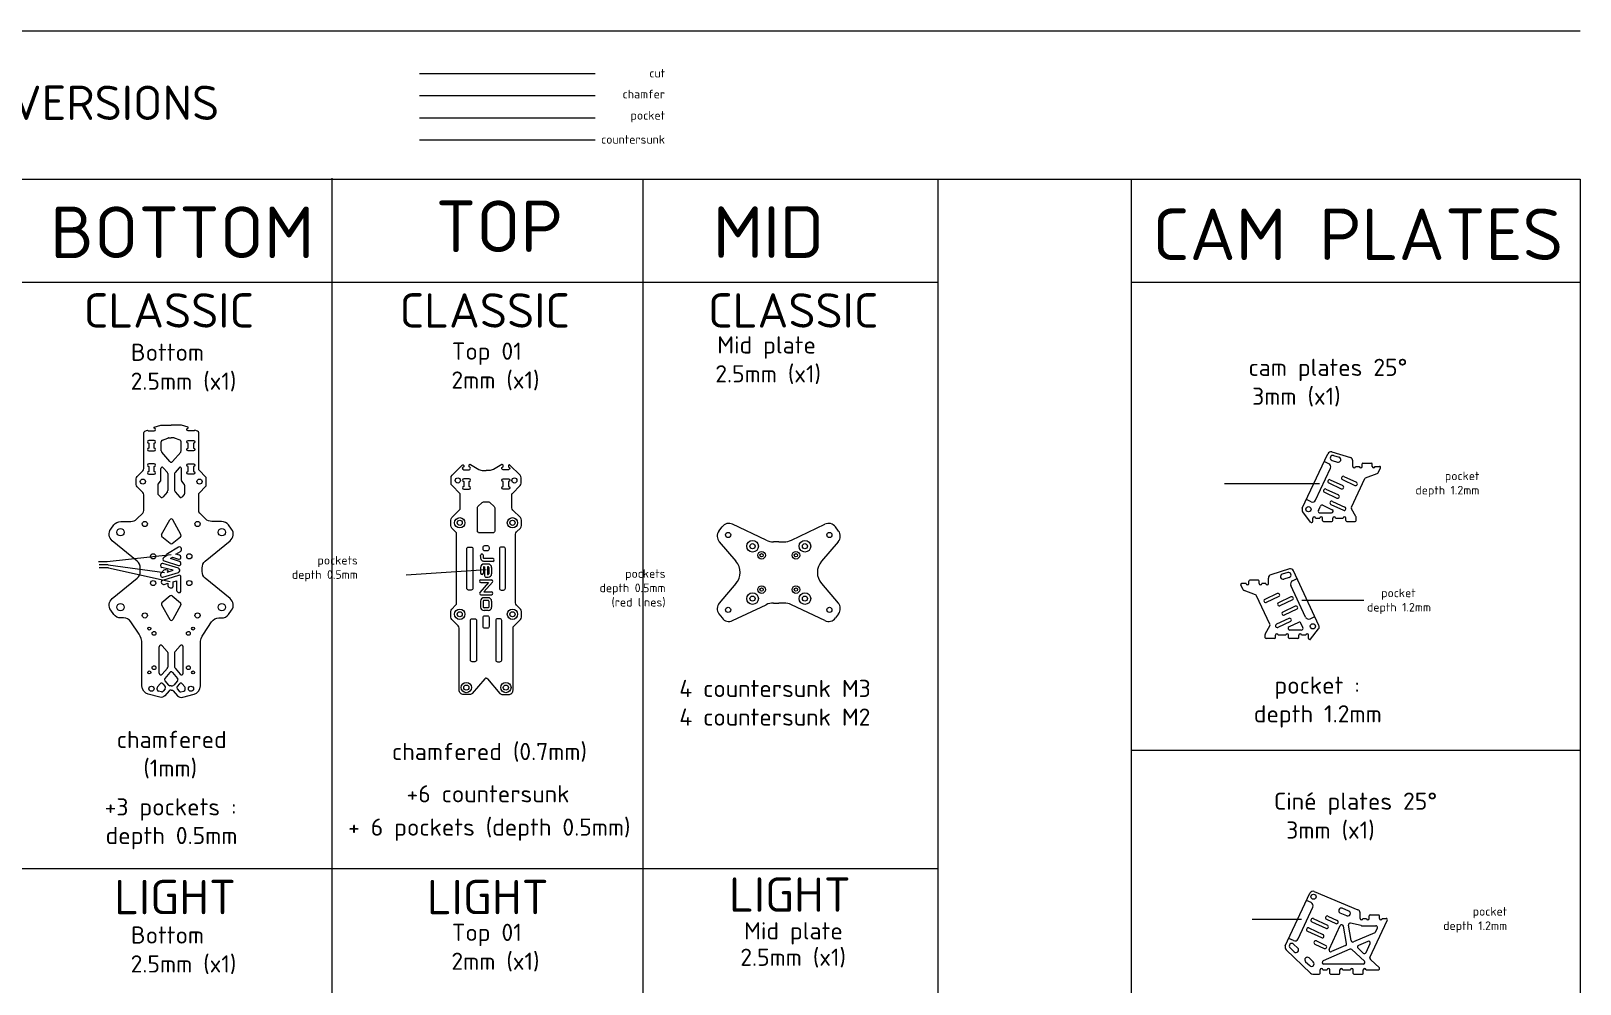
# Model space of a CAD drawing. Header units: millimetres. Extents: x -488 to 1254, y -2368 to 488.
# Drawn here: x 352 to 1254, y -67 to 488 of the extents above; entities that cross this region are included whole.
import ezdxf

# ---------------------------------------------------------------- set-up
doc = ezdxf.new("R2010")
doc.units = ezdxf.units.MM
doc.linetypes.add('JIS_09_08', pattern=[10.75, 8, -0.55, 0.55, -0.55, 0.55, -0.55])
doc.layers.get('0').update_dxf_attribs({"lineweight": 5})
for name, color, linetype, lineweight in [('Calque1', 150, 'Continuous', 5), ('Calque1_chamfered', 40, 'Continuous', 5), ('Calque1_countersunk', 90, 'Continuous', 5), ('Calque1_pocket', 10, 'Continuous', 5), ('Calque2', 251, 'Continuous', 5), ('pocket', 1, 'Continuous', 5)]:
    doc.layers.add(name, color=color, linetype=linetype, lineweight=lineweight)
doc.styles.get("Standard").update_dxf_attribs({"font": 'arial.ttf'})

msp = doc.modelspace()

# ---------------------------------------------------------------- linework, layer by layer
at = {"layer": 'Calque1'}
for p, q in [((578.22, 462.78), (680.45, 462.78)), ((427.86, 243.07), (427.86, 248.36)), ((428.47, 249.28), (431.64, 250.61)), ((432.03, 250.69), (433.62, 250.69)), ((435.2, 250.69), (433.62, 250.69)), ((438.76, 249.28), (435.59, 250.61)), ((439.37, 243.07), (439.37, 248.36)), ((432.86, 236.88), (428.1, 242.42)), ((434.38, 236.88), (439.13, 242.42)), ((1091.99, 209.73), (1106.79, 241.47)), ((1109.2, 242.54), (1119.97, 239.19)), ((1109.28, 237.62), (1112.48, 236.63)), ((1110.18, 240.48), (1113.37, 239.49)), ((1121.38, 234.03), (1121.38, 237.28)), ((1126.77, 234.03), (1126.77, 235.53)), ((1127.27, 236.03), (1132.22, 236.03)), ((1132.72, 234.03), (1132.72, 235.53)), ((425.97, 223.77), (427.42, 225.46)), ((427.62, 225.98), (427.62, 232.82)), ((429.02, 233.34), (431.38, 230.6)), ((431.62, 229.95), (431.62, 220.01)), ((435.62, 229.95), (435.62, 220.01)), ((438.21, 233.34), (435.86, 230.6)), ((439.62, 225.98), (439.62, 232.82)), ((441.26, 223.77), (439.81, 225.46)), ((1108.28, 226.31), (1115.53, 222.93)), ((1115.39, 226.43), (1122.64, 223.05)), ((1116.23, 228.25), (1123.49, 224.87)), ((1120.57, 210.41), (1128.29, 226.97)), ((1122.98, 234.03), (1125.17, 234.03)), ((1128.86, 227.49), (1135.52, 229.91)), ((1134.32, 234.03), (1136.98, 234.03)), ((1136.09, 230.43), (1137.43, 233.31)), ((425.78, 223.25), (425.78, 218.23)), ((426.01, 217.66), (427.5, 216.17)), ((431.38, 219.36), (428.68, 216.21)), ((435.86, 219.36), (438.56, 216.21)), ((441.22, 217.66), (439.73, 216.17)), ((441.45, 223.25), (441.45, 218.23)), ((1104.9, 219.05), (1112.15, 215.67)), ((1105.75, 220.87), (1113, 217.49)), ((1107.44, 224.49), (1114.69, 221.11)), ((1096.82, 201.72), (1092.22, 207.66)), ((1101.36, 208.43), (1102.55, 211)), ((1103.88, 211.48), (1109.39, 208.91)), ((1108.63, 211.93), (1115.88, 208.55)), ((1109.47, 213.75), (1116.72, 210.37)), ((1123.16, 204.95), (1120.61, 209.5)), ((427.99, 194.46), (432.74, 203.01)), ((439.25, 194.46), (434.49, 203.01)), ((752.42, 196.47), (754.22, 198.91)), ((779.9, 191.2), (760.39, 200.46)), ((794.58, 191.2), (814.1, 200.46)), ((822.07, 196.47), (820.26, 198.91)), ((1097.22, 201.53), (1097.61, 201.53)), ((1098.11, 202.03), (1098.11, 204.03)), ((1099.71, 204.03), (1102.15, 204.03)), ((1102.26, 207.01), (1108.97, 207.01)), ((1103.75, 202.53), (1103.75, 204.03)), ((1104.25, 202.03), (1109.2, 202.03)), ((1109.7, 202.53), (1109.7, 204.03)), ((1111.3, 204.03), (1115.73, 204.03)), ((1117.33, 202.53), (1117.33, 204.03)), ((1117.83, 202.03), (1122.78, 202.03)), ((1123.28, 202.53), (1123.28, 204.46)), ((432.98, 189.28), (428.22, 193.2)), ((434.25, 189.28), (439.01, 193.2)), ((752.64, 190.25), (762.35, 178.9)), ((787.24, 190.23), (784.19, 190.23)), ((787.24, 190.23), (790.3, 190.23)), ((821.84, 190.25), (812.13, 178.9)), ((1084.47, 174.4), (1073.7, 171.05)), ((1083.49, 172.35), (1080.3, 171.36)), ((1101.68, 141.6), (1086.88, 173.33)), ((762.35, 165.9), (752.64, 154.55)), ((812.13, 165.9), (821.84, 154.55)), ((1057.58, 162.29), (1056.23, 165.18)), ((1059.34, 165.89), (1056.68, 165.89)), ((1060.94, 165.89), (1060.94, 167.39)), ((1066.39, 167.89), (1061.44, 167.89)), ((1066.89, 165.89), (1066.89, 167.39)), ((1070.69, 165.89), (1068.49, 165.89)), ((1072.29, 165.89), (1072.29, 169.14)), ((1084.38, 169.48), (1081.19, 168.49)), ((427.99, 153.5), (432.74, 144.96)), ((432.98, 158.69), (428.22, 154.76)), ((434.25, 158.69), (439.01, 154.76)), ((439.25, 153.5), (434.49, 144.96)), ((760.39, 144.35), (779.9, 153.61)), ((784.19, 154.57), (787.24, 154.57)), ((790.3, 154.57), (787.24, 154.57)), ((814.1, 144.35), (794.58, 153.61)), ((1064.81, 159.35), (1058.14, 161.78)), ((1073.09, 142.27), (1065.37, 158.83)), ((1077.43, 160.11), (1070.18, 156.73)), ((1078.28, 158.3), (1071.03, 154.92)), ((1085.38, 158.17), (1078.13, 154.79)), ((1086.23, 156.36), (1078.98, 152.98)), ((752.42, 148.33), (754.22, 145.89)), ((822.07, 148.33), (820.26, 145.89)), ((1084.19, 145.61), (1076.94, 142.23)), ((1087.92, 152.73), (1080.67, 149.35)), ((1088.76, 150.92), (1081.51, 147.54)), ((1070.38, 134.39), (1070.38, 136.32)), ((1070.51, 136.81), (1073.06, 141.36)), ((1076.33, 134.39), (1076.33, 135.89)), ((1085.04, 143.8), (1077.79, 140.42)), ((1082.37, 135.89), (1077.93, 135.89)), ((1083.97, 134.39), (1083.97, 135.89)), ((1089.78, 143.34), (1084.27, 140.78)), ((1091.4, 138.87), (1084.7, 138.87)), ((1089.92, 134.39), (1089.92, 135.89)), ((1092.31, 140.29), (1091.11, 142.86)), ((1093.95, 135.89), (1091.52, 135.89)), ((1095.55, 133.89), (1095.55, 135.89)), ((1096.84, 133.58), (1101.44, 139.53)), ((426.62, 113.8), (426.62, 129.08)), ((428.36, 129.75), (431.36, 126.45)), ((438.88, 129.75), (435.88, 126.45)), ((440.62, 113.8), (440.62, 129.08)), ((1075.83, 133.89), (1070.88, 133.89)), ((1089.42, 133.89), (1084.47, 133.89)), ((1096.45, 133.39), (1096.05, 133.39)), ((431.62, 125.78), (431.62, 117.32)), ((435.62, 125.78), (435.62, 117.32)), ((431.38, 116.67), (428.38, 113.15)), ((432.86, 114.2), (429.86, 110.68)), ((429.86, 109.39), (432.08, 106.76)), ((434.38, 114.2), (437.37, 110.68)), ((437.38, 109.39), (435.16, 106.76)), ((435.86, 116.67), (438.86, 113.15)), ((425.41, 104.28), (425.41, 105.09)), ((427.23, 107.6), (425.65, 105.74)), ((427.94, 102.93), (426.2, 103.3)), ((428.75, 107.59), (430.12, 105.98)), ((430.12, 104.68), (428.91, 103.26)), ((433.62, 106.41), (432.84, 106.41)), ((433.62, 106.41), (434.39, 106.41)), ((438.48, 107.59), (437.11, 105.98)), ((437.11, 104.68), (438.32, 103.26)), ((439.29, 102.93), (441.03, 103.3)), ((440, 107.6), (441.59, 105.74)), ((441.82, 104.28), (441.82, 105.09)), ((1082.1, -44.97), (1096.4, -14.3)), ((1098.98, -13.3), (1124.36, -23.92)), ((1117.87, -27.46), (1114.08, -25.88)), ((1119.03, -24.7), (1115.24, -23.11)), ((1125.58, -28.96), (1125.58, -25.77)), ((1131.48, -26.96), (1136.43, -26.96)), ((1095.87, -34.55), (1104.02, -38.35)), ((1097.56, -30.92), (1105.71, -34.72)), ((1098.4, -29.11), (1106.56, -32.91)), ((1106.07, -29.43), (1111.51, -31.97)), ((1106.92, -27.62), (1112.36, -30.16)), ((1107.6, -46.98), (1114.03, -33.19)), ((1117.75, -43.63), (1115.92, -33.43)), ((1120.49, -41.93), (1118.86, -32.85)), ((1126.29, -33.19), (1120.08, -31.7)), ((1126.53, -33.21), (1134.78, -33.21)), ((1127.18, -28.96), (1129.38, -28.96)), ((1130.98, -28.96), (1130.98, -27.46)), ((1131.35, -51.74), (1141.44, -30.1)), ((1134.67, -36.82), (1135.69, -34.64)), ((1136.93, -28.96), (1136.93, -27.46)), ((1138.53, -28.96), (1140.72, -28.96)), ((1086.93, -43.95), (1089.35, -46.26)), ((1095.02, -36.36), (1103.18, -40.16)), ((1099.31, -43.93), (1104.75, -46.47)), ((1100.16, -42.12), (1105.59, -44.66)), ((1117.16, -44.72), (1108.91, -48.32)), ((1134.16, -37.31), (1121.87, -42.67)), ((1130.17, -42.32), (1124.71, -44.7)), ((1129.07, -48.83), (1131.48, -43.66)), ((1082.53, -47.26), (1096.79, -60.91)), ((1084.86, -46.11), (1087.27, -48.42)), ((1095.98, -51.99), (1098.39, -54.3)), ((1119.7, -46.89), (1104.19, -53.64)), ((1128.15, -53.82), (1120.77, -47.07)), ((1127.49, -49.14), (1124.44, -46.35)), ((1136.91, -57.77), (1131.59, -52.9)), ((1093.9, -54.16), (1096.32, -56.47)), ((1098.17, -61.46), (1101.82, -61.46)), ((1102.32, -60.96), (1102.32, -58.96)), ((1103.92, -58.96), (1106.36, -58.96)), ((1127.48, -55.56), (1104.59, -55.56)), ((1107.96, -60.96), (1107.96, -58.96)), ((1108.46, -61.46), (1113.41, -61.46)), ((1113.91, -60.96), (1113.91, -58.96)), ((1115.51, -58.96), (1119.94, -58.96)), ((1121.54, -60.96), (1121.54, -58.96)), ((1122.04, -61.46), (1126.99, -61.46)), ((1127.49, -60.96), (1127.49, -58.96)), ((1129.09, -58.96), (1136.21, -58.96))]:
    msp.add_line(p, q, dxfattribs=at)
for points in [[(433.62, 103.91), (433.21, 103.91, 0.219685), (432.45, 103.56), (429.98, 100.66, -0.290544), (426.91, 99.71), (420.3, 101.51, -0.338273), (416.62, 106.33), (416.62, 130.92, 0.149289), (414.91, 136.51), (410.07, 143.69, 0.249496), (405.92, 145.9), (404.28, 145.9, -0.237956), (400.26, 147.93), (398.47, 150.35, -0.39909), (399.31, 157.19), (413.79, 169.09, 0.224285), (415.61, 172.95), (415.61, 173.98), (415.61, 175.01, 0.224285), (413.79, 178.87), (399.31, 190.78, -0.39909), (398.47, 197.61), (400.26, 200.04, -0.237956), (404.28, 202.06), (410.05, 202.06, 0.198912), (413.59, 203.53), (417.03, 206.97, 0.198912), (417.62, 208.39), (417.62, 217.58, 0.198912), (417.03, 218.99), (413.79, 222.23, -0.198912), (413.21, 223.65), (413.21, 225.25), (413.21, 226.86, -0.198912), (413.79, 228.27), (417.03, 231.51, 0.198912), (417.62, 232.92), (417.62, 253.72, -0.322824), (418.3, 254.67), (419.9, 255.2, 0.284915), (420.62, 254.76), (423.74, 254.76, 1), (423.74, 256.36), (423.74, 256.94), (427.62, 258.04, -0.069107), (428.16, 258.11), (433.62, 258.11)], [(433.62, 103.91), (434.02, 103.91, -0.219685), (434.78, 103.56), (437.25, 100.66, 0.290544), (440.33, 99.71), (446.93, 101.51, 0.338273), (450.62, 106.33), (450.62, 130.92, -0.149289), (452.32, 136.51), (457.17, 143.69, -0.249496), (461.31, 145.9), (462.95, 145.9, 0.237956), (466.98, 147.93), (468.77, 150.35, 0.39909), (467.92, 157.19), (453.44, 169.09, -0.224285), (451.62, 172.95), (451.62, 173.98), (451.62, 175.01, -0.224285), (453.44, 178.87), (467.92, 190.78, 0.39909), (468.77, 197.61), (466.98, 200.04, 0.237956), (462.95, 202.06), (457.18, 202.06, -0.198912), (453.65, 203.53), (450.2, 206.97, -0.198912), (449.62, 208.39), (449.62, 217.58, -0.198912), (450.2, 218.99), (453.44, 222.23, 0.198912), (454.03, 223.65), (454.03, 225.25), (454.03, 226.86, 0.198912), (453.44, 228.27), (450.2, 231.51, -0.198912), (449.62, 232.92), (449.62, 253.72, 0.322824), (448.93, 254.67), (447.33, 255.2, -0.284915), (446.62, 254.76), (443.5, 254.76, -1), (443.5, 256.36), (443.5, 256.94), (439.62, 258.04, 0.069107), (439.07, 258.11), (433.62, 258.11)], [(616.9, 110.85, 0.219685), (616.14, 110.5), (608.86, 101.96, -0.219685), (607.34, 101.26), (603.9, 101.26, -0.414214), (601.2, 103.96), (601.2, 139.95, 0.198912), (600.61, 141.36), (596.96, 145.01, -0.198912), (596.37, 146.43), (596.37, 149.64, -0.198912), (596.96, 151.05), (599.18, 153.28, 0.198912), (599.77, 154.69), (599.77, 194.61, 0.198912), (599.18, 196.03), (596.96, 198.25, -0.198912), (596.37, 199.67), (596.37, 202.88, -0.198912), (596.96, 204.29), (601.31, 208.64, 0.198912), (601.9, 210.06), (601.9, 217.66, 0.198912), (601.6, 218.37), (597.07, 222.9, -0.198912), (596.49, 224.32), (596.49, 225.92), (596.49, 227.53, -0.198912), (597.07, 228.94), (603.01, 234.88, -0.668179), (603.87, 234.53), (603.87, 233.79, 1), (603.87, 232.19), (607.02, 232.19, 1.000028), (607.02, 233.79), (607.02, 234.84, -0.58149), (607.77, 235.27), (612.68, 232.36, 0.134807), (615.23, 231.66), (616.9, 231.66)], [(616.9, 110.85, -0.219685), (617.66, 110.5), (624.94, 101.96, 0.219685), (626.46, 101.26), (629.9, 101.26, 0.414214), (632.6, 103.96), (632.6, 139.95, -0.198912), (633.18, 141.36), (636.84, 145.01, 0.198912), (637.42, 146.43), (637.42, 149.64, 0.198912), (636.84, 151.05), (634.61, 153.28, -0.198912), (634.02, 154.69), (634.02, 194.61, -0.198912), (634.61, 196.03), (636.84, 198.25, 0.198912), (637.42, 199.67), (637.42, 202.88, 0.198912), (636.84, 204.29), (632.48, 208.64, -0.198912), (631.9, 210.06), (631.9, 217.66, -0.198912), (632.19, 218.37), (636.72, 222.9, 0.198912), (637.31, 224.32), (637.31, 225.92), (637.31, 227.53, 0.198912), (636.72, 228.94), (630.78, 234.88, 0.668179), (629.93, 234.53), (629.93, 233.79, -1), (629.93, 232.19), (626.78, 232.19, -1.000028), (626.78, 233.79), (626.78, 234.84, 0.58149), (626.02, 235.27), (621.12, 232.36, -0.134807), (618.56, 231.66), (616.9, 231.66)]]:
    msp.add_lwpolyline(points, format="xyb", dxfattribs=at)
for points in [[(423.74, 247.67, 1), (423.74, 249.27), (420.62, 249.27, 1), (420.62, 247.67), (420.62, 244.77, 1), (420.62, 243.17), (423.74, 243.17, 1), (423.74, 244.77)], [(443.5, 247.67, -1), (443.5, 249.27), (446.62, 249.27, -1), (446.62, 247.67), (446.62, 244.77, -1), (446.62, 243.17), (443.5, 243.17, -1), (443.5, 244.77)], [(423.74, 234.09, 1), (423.74, 235.69), (420.62, 235.69, 1), (420.62, 234.09), (420.62, 231.19, 1), (420.62, 229.59), (423.74, 229.59, 1), (423.74, 231.19)], [(443.5, 234.09, -1), (443.5, 235.69), (446.62, 235.69, -1), (446.62, 234.09), (446.62, 231.19, -1), (446.62, 229.59), (443.5, 229.59, -1), (443.5, 231.19)], [(607.02, 220.82, 1), (607.02, 222.42), (607.02, 225.32, 1), (607.02, 226.92), (603.9, 226.92, 1), (603.9, 225.32), (603.9, 222.42, 1), (603.9, 220.82)], [(626.78, 220.82, -1), (626.78, 222.42), (626.78, 225.32, -1), (626.78, 226.92), (629.9, 226.92, -1), (629.9, 225.32), (629.9, 222.42, -1), (629.9, 220.82)], [(615.36, 213.45), (618.43, 213.45, -0.198912), (619.14, 213.15), (621.6, 210.69, -0.198912), (621.9, 209.98), (621.9, 196.45, -0.414214), (620.9, 195.45), (612.9, 195.45, -0.414214), (611.9, 196.45), (611.9, 209.98, -0.198912), (612.19, 210.69), (614.66, 213.15, -0.198912)], [(606.69, 187.15), (608.19, 187.15, -0.414214), (609.19, 186.15), (609.19, 163.15, -0.414214), (608.19, 162.15), (606.69, 162.15, -0.414214), (605.69, 163.15), (605.69, 186.15, -0.414214)], [(627.11, 187.15), (625.61, 187.15, 0.414214), (624.61, 186.15), (624.61, 163.15, 0.414214), (625.61, 162.15), (627.11, 162.15, 0.414214), (628.11, 163.15), (628.11, 186.15, 0.414214)], [(608.81, 145.39), (610.31, 145.39, -0.414214), (611.31, 144.39), (611.31, 121.39, -0.414214), (610.31, 120.39), (608.81, 120.39, -0.414214), (607.81, 121.39), (607.81, 144.39, -0.414214)], [(624.99, 145.39), (623.49, 145.39, 0.414214), (622.49, 144.39), (622.49, 121.39, 0.414214), (623.49, 120.39), (624.99, 120.39, 0.414214), (625.99, 121.39), (625.99, 144.39, 0.414214)]]:
    msp.add_lwpolyline(points, format="xyb", close=True, dxfattribs=at)
for centre, radius in [((417.13, 225.25), 1.5), ((450.1, 225.25), 1.5), ((600.41, 225.92), 1.5), ((633.38, 225.92), 1.5), ((1095.55, 209.18), 1.5), ((418.27, 200.6), 1.5), ((448.96, 200.6), 1.5), ((601.56, 201.27), 1.5), ((632.24, 201.27), 1.5), ((404.13, 195.77), 2.15), ((463.1, 195.77), 2.15), ((757.76, 194.19), 1.5), ((816.73, 194.19), 1.5), ((423.08, 181.77), 1.5), ((444.16, 181.77), 1.5), ((771.99, 187.65), 1.5), ((777.24, 182.4), 1), ((797.24, 182.4), 1), ((802.49, 187.65), 1.5), ((423.08, 166.2), 1.5), ((444.16, 166.2), 1.5), ((777.24, 162.4), 1), ((797.24, 162.4), 1), ((404.13, 152.2), 2.15), ((463.1, 152.2), 2.15), ((771.99, 157.15), 1.5), ((802.49, 157.15), 1.5), ((418.27, 147.36), 1.5), ((448.96, 147.36), 1.5), ((601.56, 148.03), 1.5), ((632.24, 148.03), 1.5), ((757.76, 150.61), 1.5), ((816.73, 150.61), 1.5), ((420.87, 139.69), 0.85), ((423.62, 136.94), 1.1), ((443.62, 136.94), 1.1), ((446.37, 139.69), 0.85), ((1098.12, 141.04), 1.5), ((423.62, 116.94), 1.1), ((443.62, 116.94), 1.1), ((420.87, 114.19), 0.85), ((446.37, 114.19), 0.85), ((422.12, 104.7), 1.5), ((445.12, 104.7), 1.5), ((605.4, 105.37), 1.5), ((628.4, 105.37), 1.5), ((1098.54, -16.36), 1.5)]:
    msp.add_circle(centre, radius, dxfattribs=at)
for centre, radius, start, end in [((428.86, 248.36), 1, 112.86101, 180), ((432.03, 249.69), 1, 90, 112.86101), ((435.2, 249.69), 1, 67.13899, 90), ((438.37, 248.36), 1, 0, 67.13899), ((428.86, 243.07), 1, 180, 220.65244), ((433.62, 237.53), 1, 220.65244, 319.34756), ((438.37, 243.07), 1, 319.34756, 0), ((1108.6, 240.63), 2, 72.72624, 155), ((1109.73, 239.05), 1.5, 72.72624, 252.72624), ((1112.92, 238.06), 1.5, 252.72624, 72.72624), ((1119.38, 237.28), 2, 0, 72.72624), ((1127.27, 235.53), 0.5, 90, 180), ((1132.22, 235.53), 0.5, 0, 90), ((426.82, 225.98), 0.8, 319.34756, 0), ((428.42, 232.82), 0.8, 40.65244, 180), ((430.62, 229.95), 1, 0, 40.65244), ((436.62, 229.95), 1, 139.34756, 180), ((438.82, 232.82), 0.8, 0, 139.34756), ((440.42, 225.98), 0.8, 180, 220.65244), ((1107.86, 225.4), 1, 65.00996, 245.00996), ((1115.81, 227.34), 1, 65.00996, 245.00996), ((1122.18, 234.03), 0.8, 180, 0), ((1125.97, 234.03), 0.8, 180, 0), ((1129.2, 226.55), 1, 109.99348, 155), ((1133.52, 234.03), 0.8, 180, 0), ((1135.18, 230.85), 1, 289.99348, 335), ((1136.98, 233.53), 0.5, 335, 90), ((426.58, 223.25), 0.8, 139.34756, 180), ((426.58, 218.23), 0.8, 180, 225), ((430.62, 220.01), 1, 319.34756, 0), ((436.62, 220.01), 1, 180, 220.65244), ((440.65, 218.23), 0.8, 315, 0), ((440.65, 223.25), 0.8, 0, 40.65244), ((1105.33, 219.96), 1, 65.00996, 245.00996), ((1112.58, 216.58), 1, 245.00996, 65.00996), ((1115.11, 222.02), 1, 245.00996, 65.00996), ((1123.06, 223.96), 1, 245.00996, 65.00996), ((428.07, 216.73), 0.8, 225, 319.34756), ((439.16, 216.73), 0.8, 220.65244, 315), ((1093.8, 208.89), 2, 155, 217.7421), ((1102.26, 208.01), 1, 155, 270), ((1103.46, 210.57), 1, 65.00996, 155), ((1109.05, 212.84), 1, 65.00996, 245.00996), ((1108.97, 208.01), 1, 270, 65.00996), ((1116.3, 209.46), 1, 245.00996, 65.00996), ((1121.48, 209.99), 1, 155, 209.26207), ((433.62, 202.52), 1, 29.09751, 150.90249), ((758.24, 195.94), 5, 64.6114, 143.53972), ((816.24, 195.94), 5, 36.46028, 115.3886), ((1097.22, 202.03), 0.5, 217.7421, 270), ((1097.61, 202.03), 0.5, 270, 0), ((1098.91, 204.03), 0.8, 0, 180), ((1102.95, 204.03), 0.8, 0, 180), ((1104.25, 202.53), 0.5, 180, 270), ((1109.2, 202.53), 0.5, 270, 0), ((1110.5, 204.03), 0.8, 0, 180), ((1116.53, 204.03), 0.8, 0, 180), ((1117.83, 202.53), 0.5, 180, 270), ((1122.78, 202.53), 0.5, 270, 0), ((1122.28, 204.46), 1, 0, 29.26207), ((428.86, 193.97), 1, 150.90249, 230.45791), ((438.37, 193.97), 1, 309.54209, 29.09751), ((756.44, 193.5), 5, 143.53972, 220.55987), ((784.19, 200.23), 10, 244.6114, 270), ((790.3, 200.23), 10, 270, 295.3886), ((818.05, 193.5), 5, 319.44013, 36.46028), ((433.62, 190.05), 1, 230.45791, 309.54209), ((754.75, 172.4), 10, 319.44013, 40.55987), ((819.73, 172.4), 10, 139.44013, 220.55987), ((1080.74, 169.92), 1.5, 107.27376, 287.27376), ((1083.94, 170.92), 1.5, 287.27376, 107.27376), ((1085.06, 172.49), 2, 25, 107.27376), ((1056.68, 165.39), 0.5, 90, 205), ((1058.48, 162.72), 1, 205, 250.00652), ((1060.14, 165.89), 0.8, 180, 0), ((1061.44, 167.39), 0.5, 90, 180), ((1066.39, 167.39), 0.5, 0, 90), ((1067.69, 165.89), 0.8, 180, 0), ((1071.49, 165.89), 0.8, 180, 0), ((1074.29, 169.14), 2, 107.27376, 180), ((428.86, 153.99), 1, 129.54209, 209.09751), ((433.62, 157.92), 1, 50.45791, 129.54209), ((438.37, 153.99), 1, 330.90249, 50.45791), ((756.44, 151.3), 5, 139.44013, 216.46028), ((784.19, 144.57), 10, 90, 115.3886), ((790.3, 144.57), 10, 64.6114, 90), ((818.05, 151.3), 5, 323.53972, 40.55987), ((1064.47, 158.41), 1, 25, 70.00652), ((1070.6, 155.82), 1, 114.99004, 294.99004), ((1077.85, 159.2), 1, 294.99004, 114.99004), ((1078.55, 153.88), 1, 114.99004, 294.99004), ((1085.81, 157.26), 1, 294.99004, 114.99004), ((433.62, 145.44), 1, 209.09751, 330.90249), ((758.24, 148.86), 5, 216.46028, 295.3886), ((816.24, 148.86), 5, 244.6114, 323.53972), ((1081.09, 148.44), 1, 114.99004, 294.99004), ((1084.62, 144.7), 1, 294.99004, 114.99004), ((1088.34, 151.82), 1, 294.99004, 114.99004), ((1071.38, 136.32), 1, 150.73793, 180), ((1072.19, 141.85), 1, 330.73793, 25), ((1077.13, 135.89), 0.8, 0, 180), ((1077.36, 141.32), 1, 114.99004, 294.99004), ((1083.17, 135.89), 0.8, 0, 180), ((1084.7, 139.87), 1, 114.99004, 270), ((1090.21, 142.44), 1, 25, 114.99004), ((1090.72, 135.89), 0.8, 0, 180), ((1091.4, 139.87), 1, 270, 25), ((1094.75, 135.89), 0.8, 0, 180), ((1099.86, 140.75), 2, 322.2579, 25), ((427.62, 129.08), 1, 42.27099, 180), ((430.62, 125.78), 1, 360, 42.27099), ((436.62, 125.78), 1, 137.72901, 180), ((439.62, 129.08), 1, 0, 137.72901), ((1070.88, 134.39), 0.5, 180, 270), ((1075.83, 134.39), 0.5, 270, 0), ((1084.47, 134.39), 0.5, 180, 270), ((1089.42, 134.39), 0.5, 270, 0), ((1096.05, 133.89), 0.5, 180, 270), ((1096.45, 133.89), 0.5, 270, 322.2579), ((430.62, 117.32), 1, 319.56075, 0), ((436.62, 117.32), 1, 180, 220.43925), ((427.62, 113.8), 1, 180, 319.56075), ((430.62, 110.03), 1, 139.56075, 220.23349), ((433.62, 113.55), 1, 90, 139.56075), ((433.62, 113.55), 1, 40.43925, 90), ((436.61, 110.03), 1, 319.76651, 40.43925), ((439.62, 113.8), 1, 220.43925, 0), ((426.41, 105.09), 1, 139.56075, 180), ((426.41, 104.28), 1, 180, 257.85953), ((427.99, 106.95), 1, 40.23349, 139.56075), ((428.15, 103.91), 1, 257.85953, 319.56075), ((429.36, 105.33), 1, 319.56075, 40.23349), ((432.84, 107.41), 1, 220.23349, 270), ((434.39, 107.41), 1, 270, 319.76651), ((437.87, 105.33), 1, 139.76651, 220.43925), ((439.08, 103.91), 1, 220.43925, 282.14047), ((439.24, 106.95), 1, 40.43925, 139.76651), ((440.82, 104.28), 1, 282.14047, 360), ((440.82, 105.09), 1, 360, 40.43925), ((1098.21, -15.15), 2, 67.28507, 155), ((1114.66, -24.49), 1.5, 67.28507, 247.28507), ((1118.45, -26.08), 1.5, 247.28507, 67.28507), ((1123.58, -25.77), 2, 0, 67.28507), ((1131.48, -27.46), 0.5, 90, 180), ((1136.43, -27.46), 0.5, 0, 90), ((1095.44, -35.45), 1, 65.00996, 245.00996), ((1097.98, -30.01), 1, 65.00996, 245.00996), ((1106.5, -28.53), 1, 65.00996, 245.00996), ((1106.14, -33.82), 1, 245.00996, 65.00996), ((1111.93, -31.06), 1, 245.00996, 65.00996), ((1114.94, -33.61), 1, 10.1486, 155.00996), ((1119.85, -32.68), 1, 76.58522, 190.1486), ((1126.38, -28.96), 0.8, 180, 0), ((1126.53, -32.21), 1, 256.58522, 270), ((1130.18, -28.96), 0.8, 180, 0), ((1134.78, -34.21), 1, 335, 90), ((1137.73, -28.96), 0.8, 180, 0), ((1140.72, -29.76), 0.8, 335, 90), ((1083.91, -45.81), 2, 155, 226.24187), ((1085.89, -45.03), 1.5, 46.24187, 226.24187), ((1099.73, -43.03), 1, 65.00996, 245.00996), ((1103.6, -39.25), 1, 245.00996, 65.00996), ((1105.17, -45.56), 1, 245.00996, 65.00996), ((1116.76, -43.8), 1, 293.54689, 10.1486), ((1121.47, -41.75), 1, 190.1486, 293.54689), ((1125.11, -45.62), 1, 113.54689, 227.53253), ((1130.57, -43.24), 1, 335, 113.54689), ((1133.76, -36.39), 1, 293.54689, 335), ((1088.31, -47.34), 1.5, 226.24187, 46.24187), ((1094.94, -53.08), 1.5, 46.24187, 226.24187), ((1104.59, -54.56), 1, 113.54689, 270), ((1108.51, -47.4), 1, 155.00996, 293.54689), ((1120.1, -47.8), 1, 47.53253, 113.54689), ((1127.48, -54.56), 1, 270, 47.53253), ((1128.16, -48.41), 1, 227.53253, 335), ((1132.26, -52.16), 1, 155, 227.53253), ((1097.35, -55.39), 1.5, 226.24187, 46.24187), ((1098.17, -59.46), 2, 226.24187, 270), ((1101.82, -60.96), 0.5, 270, 0), ((1103.12, -58.96), 0.8, 0, 180), ((1107.16, -58.96), 0.8, 0, 180), ((1108.46, -60.96), 0.5, 180, 270), ((1113.41, -60.96), 0.5, 270, 0), ((1114.71, -58.96), 0.8, 0, 180), ((1120.74, -58.96), 0.8, 0, 180), ((1122.04, -60.96), 0.5, 180, 270), ((1126.99, -60.96), 0.5, 270, 0), ((1128.29, -58.96), 0.8, 0, 180), ((1136.21, -58.16), 0.8, 270, 29.26207)]:
    msp.add_arc(centre, radius, start, end, dxfattribs=at)
at = {"layer": 'Calque1_chamfered'}
msp.add_line((578.22, 449.89), (680.45, 449.89), dxfattribs=at)
at = {"layer": 'Calque1_countersunk'}
msp.add_line((578.22, 424.11), (680.45, 424.11), dxfattribs=at)
for centre, radius in [((601.56, 201.27), 3), ((632.24, 201.27), 3), ((771.99, 187.65), 3.4), ((802.49, 187.65), 3.4), ((777.24, 182.4), 2.25), ((797.24, 182.4), 2.25), ((777.24, 162.4), 2.25), ((797.24, 162.4), 2.25), ((771.99, 157.15), 3.4), ((802.49, 157.15), 3.4), ((601.56, 148.03), 3), ((632.24, 148.03), 3), ((605.4, 105.37), 3), ((628.4, 105.37), 3)]:
    msp.add_circle(centre, radius, dxfattribs=at)
at = {"layer": 'Calque1_pocket'}
for p, q in [((578.22, 437), (680.45, 437)), ((1107.4, 235.67), (1104.68, 236.94)), ((1099.74, 214.51), (1108.36, 233.01)), ((1097.08, 213.55), (1094.36, 214.81)), ((433.62, 182.58), (396.43, 178.49)), ((430.92, 182.07), (429.27, 181.12)), ((437.92, 187.09), (431.42, 183.28)), ((433.21, 180.44), (434.46, 181.24)), ((438.49, 178.8), (433.21, 180.44)), ((434.46, 181.24), (437.82, 180.07)), ((436.36, 183.11), (439.01, 184.65)), ((438.51, 182.4), (436.36, 183.11)), ((439.25, 181.09), (439.25, 181.38)), ((439.54, 185.58), (439.54, 186.16)), ((396.43, 178.49), (391.34, 178.49)), ((396.86, 176.78), (391.6, 176.78)), ((397.05, 175.08), (391.6, 175.08)), ((396.86, 176.78), (429.72, 172.36)), ((397.05, 175.08), (433.02, 167.06)), ((427.41, 176.38), (427.41, 176.52)), ((429.4, 173.66), (427.75, 172.05)), ((434.76, 173.64), (428.21, 175.33)), ((437.77, 174.95), (428.78, 177.56)), ((428.8, 169.7), (437.77, 172.29)), ((429.48, 179.16), (437.85, 176.48)), ((431.48, 173.66), (430.42, 173.93)), ((431.29, 172.6), (434.76, 173.64)), ((431.67, 172.98), (431.29, 172.6)), ((438.55, 173.32), (438.55, 173.92)), ((439.25, 177.5), (439.25, 177.77)), ((616.95, 173.98), (570.44, 170.75)), ((613.71, 175.27), (613.71, 172.03)), ((613.74, 172.03), (613.71, 172.03)), ((615.31, 175.27), (615.31, 172.03)), ((618.11, 177.27), (615.71, 177.27)), ((618.51, 175.27), (618.51, 171.67)), ((620.11, 175.27), (620.11, 171.67)), ((427.43, 171.28), (427.43, 170.73)), ((428.31, 165.76), (428.72, 165.53)), ((437.87, 170.66), (428.52, 167.72)), ((429.55, 165.43), (431.72, 166.08)), ((431.72, 166.08), (431.72, 164.85)), ((432.29, 163.9), (433.09, 163.48)), ((434.67, 166.9), (436.7, 167.49)), ((434.67, 164.43), (434.67, 166.9)), ((436.7, 167.49), (436.7, 161.96)), ((439.27, 161.73), (439.27, 169.64)), ((613.91, 168.11), (619.98, 168.11)), ((620.59, 166.79), (615.65, 161.04)), ((1093.93, 146.38), (1085.3, 164.88)), ((1086.27, 167.53), (1088.99, 168.8)), ((437.27, 161.01), (437.68, 160.78)), ((613.69, 155.7), (613.69, 152.22)), ((615.29, 155.7), (615.29, 152.22)), ((615.65, 161.04), (619.98, 161.04)), ((618.11, 157.7), (615.69, 157.7)), ((618.11, 156.1), (615.69, 156.1)), ((618.51, 155.7), (618.51, 152.22)), ((620.11, 155.7), (620.11, 152.22)), ((618.11, 151.82), (615.69, 151.82)), ((618.11, 150.22), (615.69, 150.22)), ((1096.59, 145.41), (1099.31, 146.68)), ((1089.5, -40.93), (1098.13, -22.43)), ((1097.16, -19.77), (1094.44, -18.5)), ((1086.84, -41.89), (1084.12, -40.62))]:
    msp.add_line(p, q, dxfattribs=at)
for points in [[(620.86, 178.84), (615.65, 178.84, -0.245066), (614.21, 179.6, -0.113399), (613.86, 180.48, -0.037158), (613.71, 182.26, -0.049183)], [(620.86, 180.44), (615.65, 180.44, -0.245066), (615.52, 180.51, -0.113399), (615.44, 180.73, -0.037158), (615.31, 182.28)], [(615.71, 175.67), (616.04, 175.67), (616.04, 170.47, 0.414214), (616.84, 169.67), (618.11, 169.67)], [(613.91, 166.51), (618.24, 166.51), (613.31, 160.76, 0.640968), (613.91, 159.44), (619.98, 159.44)]]:
    msp.add_lwpolyline(points, format="xyb", dxfattribs=at)
for points in [[(616.15, 187.98), (617.65, 187.98, -0.414214), (618.65, 186.98), (618.65, 185.98, -0.414214), (617.65, 184.98), (616.15, 184.98, -0.414214), (615.15, 185.98), (615.15, 186.98, -0.414214)], [(616.15, 147.16), (617.65, 147.16, -0.414214), (618.65, 146.16), (618.65, 140.9, -0.414214), (617.65, 139.9), (616.15, 139.9, -0.414214), (615.15, 140.9), (615.15, 146.16, -0.414214)]]:
    msp.add_lwpolyline(points, format="xyb", close=True, dxfattribs=at)
msp.add_lwpolyline([(618.11, 175.67), (617.64, 175.67), (617.64, 171.27), (618.11, 171.27)], dxfattribs=at)
for centre, radius, start, end in [((1106.55, 233.86), 2, 335, 65), ((1097.92, 215.36), 2, 245, 335), ((429.81, 180.18), 1.08, 119.95077, 252.23175), ((431.96, 182.35), 1.08, 119.95077, 195.08263), ((438.18, 181.09), 1.08, 250.92129, 0), ((438.47, 186.16), 1.08, 0, 120.35988), ((438.18, 181.38), 1.08, 0, 71.67109), ((438.47, 185.58), 1.08, 300.21644, 0), ((614.51, 182.27), 0.8, 0.52993, 180.52993), ((620.86, 179.64), 0.8, 270, 90), ((428.48, 176.52), 1.08, 73.85254, 180), ((428.48, 176.38), 1.08, 180, 255.51029), ((428.5, 171.28), 1.08, 134.28062, 180), ((430.15, 172.89), 1.08, 75.51029, 134.28062), ((431.38, 173.27), 0.404, 315.84344, 75.51029), ((437.48, 173.92), 1.08, 0, 73.85254), ((437.48, 173.32), 1.08, 286.07123, 0), ((438.18, 177.5), 1.08, 252.23175, 0), ((438.18, 177.77), 1.08, 0, 72.7309), ((615.71, 175.27), 2, 90, 180), ((614.52, 172.03), 0.787, 180, 0), ((615.71, 175.27), 0.4, 90, 180), ((618.11, 175.27), 2, 0, 90), ((618.11, 175.27), 0.4, 0, 90), ((618.11, 171.67), 2, 270, 0), ((618.11, 171.67), 0.4, 270, 0), ((428.5, 170.73), 1.08, 180, 286.07123), ((428.84, 166.7), 1.08, 107.46501, 240.18585), ((429.25, 166.46), 1.08, 240.18585, 285.87422), ((432.79, 164.85), 1.08, 180, 242.23668), ((433.59, 164.43), 1.08, 242.23668, 0), ((438.2, 169.64), 1.08, 0, 107.46501), ((613.91, 167.31), 0.8, 90, 270), ((619.98, 167.31), 0.8, 319.36567, 90), ((1087.12, 165.72), 2, 115, 205), ((437.78, 161.96), 1.08, 180, 241.55224), ((438.2, 161.73), 1.08, 241.55224, 0), ((615.69, 155.7), 2, 90, 180), ((615.69, 155.7), 0.4, 90, 180), ((618.11, 155.7), 2, 0, 90), ((618.11, 155.7), 0.4, 0, 90), ((619.98, 160.24), 0.8, 270, 90), ((615.69, 152.22), 2, 180, 270), ((615.69, 152.22), 0.4, 180, 270), ((618.11, 152.22), 2, 270, 0), ((618.11, 152.22), 0.4, 270, 0), ((1095.74, 147.22), 2, 205, 295), ((1096.31, -21.58), 2, 335, 65), ((1087.69, -40.08), 2, 245, 335)]:
    msp.add_arc(centre, radius, start, end, dxfattribs=at)
at = {"layer": 'Calque2'}
for p, q in [((0, 487.53), (1253.63, 487.53)), ((0, 401.24), (1253.63, 401.24)), ((527.14, 401.79), (527.14, -709.02)), ((708.12, 401.24), (708.12, -709.02)), ((879.83, 401.24), (879.83, -709.02)), ((992.43, 401.24), (992.43, -780.5)), ((1253.63, 401.24), (1253.63, -780.5)), ((0, 341.41), (879.83, 341.41)), ((992.43, 341.41), (1253.63, 341.41)), ((992.43, 68.96), (1253.63, 68.96)), ((0, 0), (879.83, 0))]:
    msp.add_line(p, q, dxfattribs=at)
at = {"layer": 'pocket'}
for points in [[(1046.7, 224.15), (1102, 224.15)], [(1127.71, 156.01), (1091.66, 156.01)], [(1062.86, -29.33), (1091.5, -29.33)]]:
    msp.add_lwpolyline(points, dxfattribs=at)

# ---------------------------------------------------------------- texts
at = {"linetype": 'JIS_09_08', "attachment_point": 1}
for s, width, insert, char_height in [('{\\fISOCPEUR|b0|i0|c0|p34;FRAME JeNo v1.6.0_ALL VERSIONS}', 689.5068, (36.94, 455.74), 20), ('{\\fISOCPEUR|b0|i0|c0|p34;TOP}', 327.7561, (587.53, 388.84), 30), ('{\\fISOCPEUR|b0|i0|c0|p34;BOTTOM}', 327.7561, (363.18, 385.37), 30), ('{\\fISOCPEUR|b0|i0|c0|p34;MID}', 327.7561, (748.91, 385.49), 30), ('{\\fISOCPEUR|b0|i0|c0|p34;CAM PLATES}', 327.7561, (1004.79, 384.2), 30), ('{\\fISOCPEUR|b0|i0|c0|p34;CLASSIC}', 327.7561, (382.68, 334.89), 20), ('{\\fISOCPEUR|b0|i0|c0|p34;CLASSIC}', 327.7561, (566.52, 334.89), 20), ('{\\fISOCPEUR|b0|i0|c0|p34;CLASSIC}', 327.7561, (746.09, 334.89), 20), ('{\\fISOCPEUR|b0|i0|c0|p34;Mid plate}', 327.7561, (751.45, 309.81), 10), ('{\\fISOCPEUR|b0|i0|c0|p34;Bottom}', 327.7561, (410.2, 305.53), 10), ('{\\fISOCPEUR|b0|i0|c0|p34;Top 01}', 327.7561, (596.95, 306.19), 10), ('{\\fISOCPEUR|b0|i0|c0|p34;2.5mm (x1)}', 327.7561, (410.01, 288.73), 10), ('{\\fISOCPEUR|b0|i0|c0|p34;2mm (x1)}', 327.7561, (596.7, 289.38), 10), ('{\\fISOCPEUR|b0|i0|c0|p34;2.5mm (x1)}', 327.7561, (750.31, 293.01), 10), ('{\\fISOCPEUR|b0|i0|c0|p34;cam plates 25°}', 327.7561, (1060.64, 296.76), 10), ('{\\fISOCPEUR|b0|i0|c0|p34;3mm (x1)}', 327.7561, (1062.79, 279.96), 10), ('\\pi140.37807;{\\fISOCPEUR|b0|i0|c0|p34;pocket :\\P\\pi128.37807;depth 1.2mm }', 327.7561, (935.37, 111.78), 10), ('{\\fISOCPEUR|b0|i0|c0|p34;Ciné plates 25°}', 327.7561, (1075.46, 44.26), 10), ('{\\fISOCPEUR|b0|i0|c0|p34;3mm (x1)}', 327.7561, (1082.63, 27.46), 10), ('{\\fISOCPEUR|b0|i0|c0|p34;LIGHT}', 327.7561, (400.44, -6.54), 20), ('{\\fISOCPEUR|b0|i0|c0|p34;LIGHT}', 327.7561, (582.45, -6.54), 20), ('{\\fISOCPEUR|b0|i0|c0|p34;LIGHT}', 327.7561, (758.33, -5.11), 20), ('{\\fISOCPEUR|b0|i0|c0|p34;Bottom}', 327.7561, (410.2, -33.64), 10), ('{\\fISOCPEUR|b0|i0|c0|p34;Top 01}', 327.7561, (596.95, -32.09), 10), ('{\\fISOCPEUR|b0|i0|c0|p34;Mid plate}', 327.7561, (767.09, -31.18), 10), ('{\\fISOCPEUR|b0|i0|c0|p34;2.5mm (x1)}', 327.7561, (410.01, -50.44), 10), ('{\\fISOCPEUR|b0|i0|c0|p34;2mm (x1)}', 327.7561, (596.7, -48.89), 10), ('{\\fISOCPEUR|b0|i0|c0|p34;2.5mm (x1)}', 327.7561, (764.85, -46.58), 10)]:
    msp.add_mtext_dynamic_manual_height_columns(s, width=width, gutter_width=12.5, heights=[0], dxfattribs=dict(at, insert=insert, char_height=char_height))
at = {"layer": 'Calque1', "insert": (721.06, 465.5), "char_height": 5, "attachment_point": 3}
msp.add_mtext_dynamic_manual_height_columns('{\\fISOCPEUR|b0|i0|c0|p34;cut}', width=327.7561, gutter_width=12.5, heights=[0], dxfattribs=at)
at = {"layer": 'Calque1_chamfered'}
for s, insert, char_height, attachment_point in [('{\\fISOCPEUR|b0|i0|c0|p34;chamfer}', (721.06, 453.3), 5, 3), ('\\pi133.87807;{\\fISOCPEUR|b0|i0|c0|p34;chamfered \\P\\pi149.37807;(1mm)}', (268.03, 80.19), 10, 1), ('\\pi109.37807;{\\fISOCPEUR|b0|i0|c0|p34;chamfered (0.7mm)}', (452.72, 73.16), 10, 1)]:
    msp.add_mtext_dynamic_manual_height_columns(s, width=327.7561, gutter_width=12.5, heights=[0], dxfattribs=dict(at, insert=insert, char_height=char_height, attachment_point=attachment_point))
at = {"layer": 'Calque1_countersunk'}
for s, insert, char_height, attachment_point in [('{\\fISOCPEUR|b0|i0|c0|p34;countersunk}', (721.06, 426.93), 5, 3), ('\\pi109.87807;{\\fISOCPEUR|b0|i0|c0|p34;4 countersunk M3\\P4 countersunk M2}', (619.47, 109.88), 10, 1), ('\\pi117.87807;{\\fISOCPEUR|b0|i0|c0|p34;+6 countersunk}', (452.72, 48.56), 10, 1)]:
    msp.add_mtext_dynamic_manual_height_columns(s, width=327.7561, gutter_width=12.5, heights=[0], dxfattribs=dict(at, insert=insert, char_height=char_height, attachment_point=attachment_point))
at = {"layer": 'Calque1_pocket'}
for s, insert, char_height, attachment_point in [('{\\fISOCPEUR|b0|i0|c0|p34;pocket}', (721.06, 440.91), 5, 3), ('{\\fISOCPEUR|b0|i0|c0|p34;pockets \\Pdepth 0.5mm }', (542.24, 181.98), 5, 3), ('{\\fISOCPEUR|b0|i0|c0|p34;pockets \\Pdepth 0.5mm\\P(red lines) }', (721.35, 174.23), 5, 3), ('\\pi163.87807;{\\fISOCPEUR|b0|i0|c0|p34;\\P\\pi126.87807;+3 pockets :\\P\\pi127.37807;depth 0.5mm }', (268.03, 57.62), 10, 1), ('\\pi83.87807;{\\fISOCPEUR|b0|i0|c0|p34;+ 6 pockets (depth 0.5mm)}', (452.72, 29.16), 10, 1)]:
    msp.add_mtext_dynamic_manual_height_columns(s, width=327.7561, gutter_width=12.5, heights=[0], dxfattribs=dict(at, insert=insert, char_height=char_height, attachment_point=attachment_point))
at = {"layer": 'pocket', "char_height": 5}
for s, insert, attachment_point in [('{\\fISOCPEUR|b0|i0|c0|p34;pocket \\Pdepth 1.2mm }', (1195.05, 231.11), 3), ('\\pi154.37807;{\\fISOCPEUR|b0|i0|c0|p34;pocket \\P\\pi146.12807;depth 1.2mm }', (983.51, 162.98), 1), ('{\\fISOCPEUR|b0|i0|c0|p34;pocket \\Pdepth 1.2mm }', (1211.21, -22.37), 3)]:
    msp.add_mtext_dynamic_manual_height_columns(s, width=327.7561, gutter_width=12.5, heights=[0], dxfattribs=dict(at, insert=insert, attachment_point=attachment_point))

doc.saveas('drawing.dxf')
